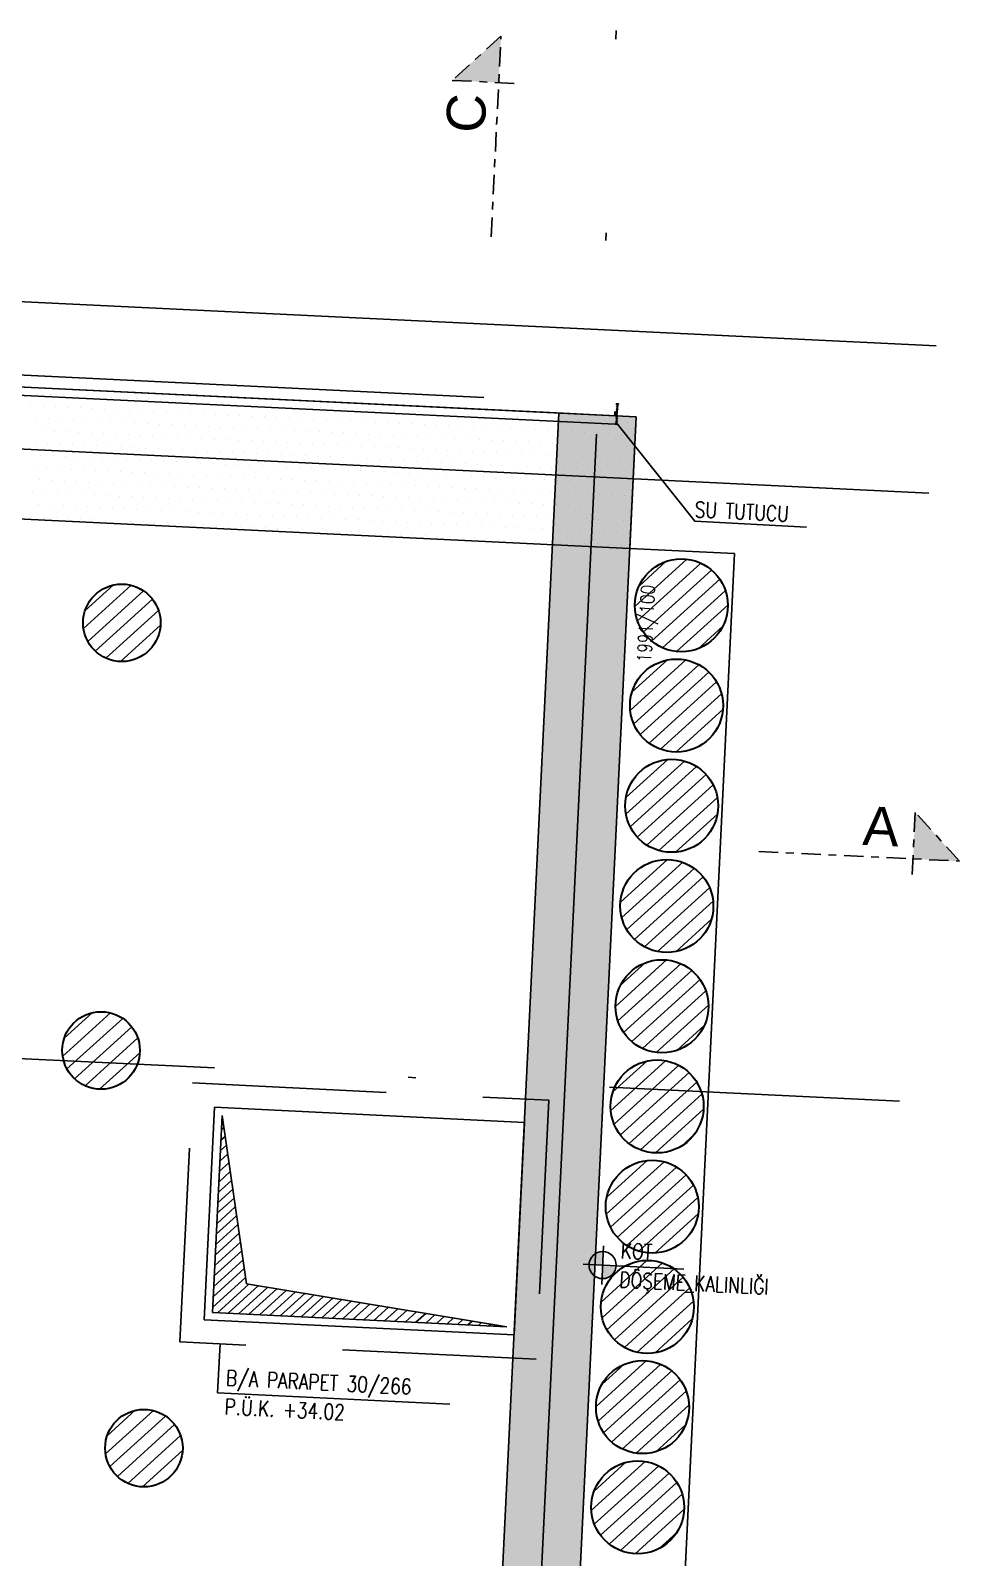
# Model space of a CAD drawing. Header units: millimetres. Extents: x 400392 to 401186, y 4543812 to 4544115.
# Drawn here: x 400760.11 to 400772.09, y 4543850.76 to 4543870.45 of the extents above; entities that cross this region are included whole.
import ezdxf
from ezdxf.enums import TextEntityAlignment as Align

# ---------------------------------------------------------------- set-up
doc = ezdxf.new("R2010")
doc.units = ezdxf.units.MM
for name, pattern in [('AKS', [3, 2.5, -0.25, 0, -0.25]), ('CENTER', [2, 1.25, -0.25, 0.25, -0.25]), ('HIDDEN', [0.375, 0.25, -0.125]), ('UUC-ST-KAL-I05-101-U-000$0$ACAD_ISO05W100', [33, 24, -3, 0, -3, 0, -3])]:
    doc.linetypes.add(name, pattern=pattern)
for name, color, linetype in [('aks prota', 2, 'AKS'), ('boşluk prota', 2, 'Continuous'), ('boşluk taraması prota', 252, 'Continuous'), ('kesit tarama prota', 252, 'Continuous'), ('kiriş prota', 6, 'Continuous'), ('kolon tarama prota', 252, 'Continuous'), ('lperde prota', 4, 'Continuous'), ('not prota', 2, 'Continuous'), ('not yazısı prota', 6, 'Continuous'), ('not çizgisi prota', 4, 'Continuous'), ('perde prota', 1, 'Continuous'), ('skesit prota', 7, 'Continuous'), ('st-s_level (kot)', 6, 'Continuous'), ('st-s_levelmark (kot işareti)', 4, 'Continuous'), ('tkesit prota', 7, 'Continuous'), ('tnot prota', 4, 'Continuous'), ('UUC-ST-KAL-I05-101-U-000$0$st_s_su tutucu', 2, 'Continuous')]:
    doc.layers.add(name, color=color, linetype=linetype)
for name, color, linetype, lineweight in [('PRT-Geo-Pile_100', 101, 'Continuous', 30), ('PRT-Geo-Pile_120', 101, 'Continuous', 30), ('PRT-Geo-Pile_No.', 151, 'Continuous', 25)]:
    doc.layers.add(name, color=color, linetype=linetype, lineweight=lineweight)
doc.styles.add('Arial', font='Arial.ttf')
doc.styles.add('OLCU', font='romanstw.shx')
doc.styles.add('prt-kd-kot', font='Arial.ttf')
doc.styles.add('tkolon', font='romanstw.shx')
doc.styles.add('TNOT', font='romanstw.shx', dxfattribs={"width": 0.8, "height": 250})
doc.styles.add('TSIMPLEX', font='romanstw.shx')
pattern_1 = [(42.2243, (399160.65001, 4543778.3486), (-0.106685511, 0.117557493), [])]

# ---------------------------------------------------------------- blocks, each defined once
blk = doc.blocks.new('*U93')
at = {"layer": 'PRT-Geo-Pile_120'}
blk.add_circle((0, 0), 0.6, dxfattribs=at)
at = {"layer": 'PRT-Geo-Pile_No.', "style": 'prt-kd-kot'}
blk.add_attdef('Kazık_No:', text='', height=0.25, rotation=90, dxfattribs=at).set_placement((0, 0.652), align=Align.MIDDLE_LEFT)
blk = doc.blocks.new('*U96')
at = {"layer": 'PRT-Geo-Pile_100'}
blk.add_circle((0, 0), 0.5, dxfattribs=at)
at = {"layer": 'PRT-Geo-Pile_No.', "style": 'prt-kd-kot'}
blk.add_attdef('Kazık_No:', text='', height=0.25, rotation=90, dxfattribs=at).set_placement((-0.219, -0.769), align=Align.MIDDLE_LEFT)

msp = doc.modelspace()

# ---------------------------------------------------------------- hatches: boundary and pattern name
at = {"layer": 'kesit tarama prota'}
h = msp.add_hatch(color=256, dxfattribs=at)
h.dxf.hatch_style = 1
h.paths.add_polyline_path([(400765.54678, 4543869.80478), (400766.17513, 4543870.37502), (400766.14607, 4543869.77573)])
h = msp.add_hatch(color=256, dxfattribs=at)
h.dxf.hatch_style = 1
h.paths.add_polyline_path([(400771.51923, 4543860.36359), (400772.08947, 4543859.73524), (400771.49018, 4543859.7643)])
at = {"layer": 'kolon tarama prota'}
h = msp.add_hatch(color=256, dxfattribs=at)
h.dxf.hatch_style = 1
h.paths.add_polyline_path([(400742.07042, 4543853.48505), (400741.06905, 4543853.48509), (400740.68586, 4543845.58352), (400766.95565, 4543845.58252), (400767.91964, 4543865.46517), (400766.92082, 4543865.5136), (400766.00298, 4543846.58255), (400741.73582, 4543846.58348)])
at = {"layer": 'kolon tarama prota', "transparency": 33554687}
h = msp.add_hatch(dxfattribs=at)
h.set_pattern_fill('ANSI31', color=256, scale=0.05, angle=-2.7757)
h.set_pattern_definition(pattern_1)
edge = h.paths.add_edge_path()
edge.add_arc((400768.5026, 4543863.03421), 0.6, -2.7757, 357.2243)
h = msp.add_hatch(dxfattribs=at)
h.set_pattern_fill('ANSI31', color=256, scale=0.05, angle=-2.7757)
h.set_pattern_definition([(42.2243, (399181.47753, 4543785.83996), (-0.106685511, 0.117557493), [])])
edge = h.paths.add_edge_path()
edge.add_arc((400761.28459, 4543862.80854), 0.5, -2.7757, 357.2243)
h = msp.add_hatch(dxfattribs=at)
h.set_pattern_fill('ANSI31', color=256, scale=0.05, angle=-2.7757)
h.set_pattern_definition(pattern_1)
edge = h.paths.add_edge_path()
edge.add_arc((400768.43994, 4543861.74171), 0.6, -2.7757, 357.2243)
h = msp.add_hatch(dxfattribs=at)
h.set_pattern_fill('ANSI31', color=256, scale=0.05, angle=-2.7757)
h.set_pattern_definition(pattern_1)
edge = h.paths.add_edge_path()
edge.add_arc((400768.37727, 4543860.44922), 0.6, -2.7757, 357.2243)
h = msp.add_hatch(dxfattribs=at)
h.set_pattern_fill('ANSI31', color=256, scale=0.05, angle=-2.7757)
h.set_pattern_definition(pattern_1)
edge = h.paths.add_edge_path()
edge.add_arc((400768.31461, 4543859.15672), 0.6, -2.7757, 357.2243)
h = msp.add_hatch(dxfattribs=at)
h.set_pattern_fill('ANSI31', color=256, scale=0.05, angle=-2.7757)
h.set_pattern_definition(pattern_1)
edge = h.paths.add_edge_path()
edge.add_arc((400768.25194, 4543857.86423), 0.6, -2.7757, 357.2243)
h = msp.add_hatch(dxfattribs=at)
h.set_pattern_fill('ANSI31', color=256, scale=0.05, angle=-2.7757)
h.set_pattern_definition([(42.2243, (399181.20984, 4543780.3253), (-0.106685511, 0.117557493), [])])
edge = h.paths.add_edge_path()
edge.add_arc((400761.01689, 4543857.29388), 0.5, -2.7757, 357.2243)
h = msp.add_hatch(dxfattribs=at)
h.set_pattern_fill('ANSI31', color=256, scale=0.05, angle=-2.7757)
h.set_pattern_definition(pattern_1)
edge = h.paths.add_edge_path()
edge.add_arc((400768.18928, 4543856.57174), 0.6, -2.7757, 357.2243)
h = msp.add_hatch(dxfattribs=at)
h.set_pattern_fill('ANSI31', color=256, scale=0.05, angle=-2.7757)
h.set_pattern_definition(pattern_1)
edge = h.paths.add_edge_path()
edge.add_arc((400768.12661, 4543855.27924), 0.6, -2.7757, 357.2243)
h = msp.add_hatch(dxfattribs=at)
h.set_pattern_fill('ANSI31', color=256, scale=0.05, angle=-2.7757)
h.set_pattern_definition(pattern_1)
edge = h.paths.add_edge_path()
edge.add_arc((400768.06395, 4543853.98675), 0.6, -2.7757, 357.2243)
h = msp.add_hatch(dxfattribs=at)
h.set_pattern_fill('ANSI31', color=256, scale=0.05, angle=-2.7757)
h.set_pattern_definition(pattern_1)
edge = h.paths.add_edge_path()
edge.add_arc((400768.00128, 4543852.69425), 0.6, -2.7757, 357.2243)
h = msp.add_hatch(dxfattribs=at)
h.set_pattern_fill('ANSI31', color=256, scale=0.05, angle=-2.7757)
h.set_pattern_definition([(42.2243, (399181.76277, 4543775.19689), (-0.106685511, 0.117557493), [])])
edge = h.paths.add_edge_path()
edge.add_arc((400761.56982, 4543852.16546), 0.5, -2.7757, 357.2243)
h = msp.add_hatch(dxfattribs=at)
h.set_pattern_fill('ANSI31', color=256, scale=0.05, angle=-2.7757)
h.set_pattern_definition(pattern_1)
edge = h.paths.add_edge_path()
edge.add_arc((400767.93862, 4543851.40176), 0.6, -2.7757, 357.2243)
at = {"layer": 'st-s_levelmark (kot işareti)'}
h = msp.add_hatch(color=256, dxfattribs=at)
h.paths.add_polyline_path([(400767.49506, 4543854.70078, 0.41421356), (400767.31179, 4543854.53446), (400767.48659, 4543854.52598)])
h.paths.add_polyline_path([(400767.66138, 4543854.51751), (400767.48659, 4543854.52598), (400767.47811, 4543854.35119, 0.41421356)])

# ---------------------------------------------------------------- linework, layer by layer
at = {"layer": 'aks prota', "ltscale": 10}
for p, q in [((400766.19754, 4543840.27101), (400767.66056, 4543870.44697)), ((400771.78715, 4543866.37895), (400737.36069, 4543868.04805)), ((400771.69514, 4543864.48118), (400737.26668, 4543866.15038)), ((400737.51016, 4543858.27935), (400771.315, 4543856.64039))]:
    msp.add_line(p, q, dxfattribs=at)
at = {"layer": 'boşluk prota', "ltscale": 0.05}
for p, q in [((400762.45391, 4543853.91525), (400762.57709, 4543856.45582)), ((400762.57709, 4543856.45582), (400762.89329, 4543854.28384)), ((400762.89329, 4543854.28384), (400766.24946, 4543853.73123)), ((400766.24946, 4543853.73123), (400762.45391, 4543853.91525))]:
    msp.add_line(p, q, dxfattribs=at)
at = {"layer": 'boşluk taraması prota', "linetype": 'Continuous', "ltscale": 2}
for p, q in [((400762.57461, 4543856.40466), (400762.58338, 4543856.41262)), ((400762.56156, 4543856.13557), (400762.61646, 4543856.18539)), ((400762.56809, 4543856.27012), (400762.59992, 4543856.29901)), ((400762.54852, 4543855.86648), (400762.64954, 4543855.95816)), ((400762.55504, 4543856.00103), (400762.633, 4543856.07178)), ((400762.53547, 4543855.59739), (400762.68262, 4543855.73093)), ((400762.54199, 4543855.73193), (400762.66608, 4543855.84455)), ((400762.52895, 4543855.46284), (400762.69916, 4543855.61731)), ((400762.5159, 4543855.19375), (400762.73224, 4543855.39008)), ((400762.52242, 4543855.3283), (400762.7157, 4543855.5037)), ((400762.50285, 4543854.92466), (400762.76532, 4543855.16285)), ((400762.50938, 4543855.0592), (400762.74878, 4543855.27647)), ((400762.48981, 4543854.65557), (400762.7984, 4543854.93562)), ((400762.49633, 4543854.79011), (400762.78186, 4543855.04924)), ((400762.48328, 4543854.52102), (400762.81494, 4543854.82201)), ((400762.47024, 4543854.25193), (400762.84802, 4543854.59478)), ((400762.47676, 4543854.38648), (400762.83148, 4543854.70839)), ((400762.45719, 4543853.98284), (400762.88111, 4543854.36755)), ((400762.46371, 4543854.11738), (400762.86456, 4543854.48116)), ((400762.52087, 4543853.912), (400762.92487, 4543854.27864)), ((400762.65541, 4543853.90548), (400763.04484, 4543854.25889)), ((400762.78996, 4543853.89895), (400763.16481, 4543854.23913)), ((400762.9245, 4543853.89243), (400763.28477, 4543854.21938)), ((400763.05905, 4543853.88591), (400763.40474, 4543854.19963)), ((400763.1936, 4543853.87938), (400763.52471, 4543854.17987)), ((400763.32814, 4543853.87286), (400763.64468, 4543854.16012)), ((400763.46269, 4543853.86634), (400763.76464, 4543854.14037)), ((400763.59723, 4543853.85981), (400763.88461, 4543854.12061)), ((400763.73178, 4543853.85329), (400764.00458, 4543854.10086)), ((400763.86632, 4543853.84677), (400764.12454, 4543854.08111)), ((400764.00087, 4543853.84024), (400764.24451, 4543854.06135)), ((400764.13542, 4543853.83372), (400764.36448, 4543854.0416)), ((400764.26996, 4543853.8272), (400764.48445, 4543854.02185)), ((400764.40451, 4543853.82067), (400764.60441, 4543854.00209)), ((400764.53905, 4543853.81415), (400764.72438, 4543853.98234)), ((400764.6736, 4543853.80763), (400764.84435, 4543853.96259)), ((400764.80814, 4543853.8011), (400764.96432, 4543853.94283)), ((400764.94269, 4543853.79458), (400765.08428, 4543853.92308)), ((400765.07724, 4543853.78806), (400765.20425, 4543853.90333)), ((400765.21178, 4543853.78154), (400765.32422, 4543853.88357)), ((400765.34633, 4543853.77501), (400765.44418, 4543853.86382)), ((400765.48087, 4543853.76849), (400765.56415, 4543853.84407)), ((400765.61542, 4543853.76197), (400765.68412, 4543853.82431)), ((400765.74997, 4543853.75544), (400765.80409, 4543853.80456)), ((400765.88451, 4543853.74892), (400765.92405, 4543853.78481)), ((400766.01906, 4543853.7424), (400766.04402, 4543853.76505)), ((400766.1536, 4543853.73587), (400766.16399, 4543853.7453))]:
    msp.add_line(p, q, dxfattribs=at)
at = {"layer": 'kiriş prota'}
for p, q in [((400741.71147, 4543866.73584), (400767.91966, 4543865.46516)), ((400767.91966, 4543865.46516), (400767.83732, 4543863.76717)), ((400767.83732, 4543863.76717), (400741.62912, 4543865.03785)), ((400767.83732, 4543863.76719), (400769.18574, 4543863.70182)), ((400769.18574, 4543863.70182), (400768.30726, 4543845.58246)), ((400762.34919, 4543853.82021), (400762.48205, 4543856.56054)), ((400762.48205, 4543856.56054), (400766.47736, 4543856.36684)), ((400766.47736, 4543856.36684), (400766.3445, 4543853.6265)), ((400766.3445, 4543853.6265), (400762.34919, 4543853.82021))]:
    msp.add_line(p, q, dxfattribs=at)
at = {"layer": 'kiriş prota', "linetype": 'HIDDEN', "ltscale": 10}
for p, q in [((400762.03501, 4543853.53508), (400762.19693, 4543856.87472)), ((400762.19693, 4543856.87472), (400766.79153, 4543856.65196)), ((400766.79153, 4543856.65196), (400766.62962, 4543853.31232)), ((400766.62962, 4543853.31232), (400762.03501, 4543853.53508))]:
    msp.add_line(p, q, dxfattribs=at)
at = {"layer": 'kolon tarama prota', "color": 2, "linetype": 'Continuous', "transparency": 33554687}
for p, q in [((400760.20035, 4543865.76639), (400760.20035, 4543865.76639)), ((400760.11338, 4543865.61167), (400760.11338, 4543865.61167)), ((400760.27194, 4543865.60398), (400760.27194, 4543865.60398)), ((400760.35891, 4543865.7587), (400760.35891, 4543865.7587)), ((400760.4305, 4543865.5963), (400760.4305, 4543865.5963)), ((400760.51747, 4543865.75102), (400760.51747, 4543865.75102)), ((400760.58907, 4543865.58861), (400760.58907, 4543865.58861)), ((400760.67604, 4543865.74333), (400760.67604, 4543865.74333)), ((400760.74763, 4543865.58092), (400760.74763, 4543865.58092)), ((400760.8346, 4543865.73564), (400760.8346, 4543865.73564)), ((400760.90619, 4543865.57323), (400760.90619, 4543865.57323)), ((400760.99316, 4543865.72795), (400760.99316, 4543865.72795)), ((400761.06476, 4543865.56555), (400761.06476, 4543865.56555)), ((400761.15173, 4543865.72027), (400761.15173, 4543865.72027)), ((400761.31029, 4543865.71258), (400761.31029, 4543865.71258)), ((400761.46886, 4543865.70489), (400761.46886, 4543865.70489)), ((400761.62742, 4543865.6972), (400761.62742, 4543865.6972)), ((400761.78598, 4543865.68952), (400761.78598, 4543865.68952)), ((400761.94455, 4543865.68183), (400761.94455, 4543865.68183)), ((400762.10311, 4543865.67414), (400762.10311, 4543865.67414)), ((400762.26167, 4543865.66645), (400762.26167, 4543865.66645)), ((400762.42024, 4543865.65876), (400762.42024, 4543865.65876)), ((400762.5788, 4543865.65108), (400762.5788, 4543865.65108)), ((400762.73737, 4543865.64339), (400762.73737, 4543865.64339)), ((400762.89593, 4543865.6357), (400762.89593, 4543865.6357)), ((400763.05449, 4543865.62801), (400763.05449, 4543865.62801)), ((400763.21306, 4543865.62033), (400763.21306, 4543865.62033)), ((400763.37162, 4543865.61264), (400763.37162, 4543865.61264)), ((400763.53018, 4543865.60495), (400763.53018, 4543865.60495)), ((400763.68875, 4543865.59726), (400763.68875, 4543865.59726)), ((400763.84731, 4543865.58958), (400763.84731, 4543865.58958)), ((400764.00588, 4543865.58189), (400764.00588, 4543865.58189)), ((400764.16444, 4543865.5742), (400764.16444, 4543865.5742)), ((400764.323, 4543865.56651), (400764.323, 4543865.56651)), ((400760.18497, 4543865.44926), (400760.18497, 4543865.44926)), ((400760.34353, 4543865.44158), (400760.34353, 4543865.44158)), ((400760.5021, 4543865.43389), (400760.5021, 4543865.43389)), ((400760.66066, 4543865.4262), (400760.66066, 4543865.4262)), ((400760.81923, 4543865.41851), (400760.81923, 4543865.41851)), ((400760.97779, 4543865.41083), (400760.97779, 4543865.41083)), ((400761.13635, 4543865.40314), (400761.13635, 4543865.40314)), ((400761.22332, 4543865.55786), (400761.22332, 4543865.55786)), ((400761.29492, 4543865.39545), (400761.29492, 4543865.39545)), ((400761.38189, 4543865.55017), (400761.38189, 4543865.55017)), ((400761.45348, 4543865.38776), (400761.45348, 4543865.38776)), ((400761.54045, 4543865.54248), (400761.54045, 4543865.54248)), ((400761.61204, 4543865.38008), (400761.61204, 4543865.38008)), ((400761.69901, 4543865.5348), (400761.69901, 4543865.5348)), ((400761.77061, 4543865.37239), (400761.77061, 4543865.37239)), ((400761.85758, 4543865.52711), (400761.85758, 4543865.52711)), ((400762.01614, 4543865.51942), (400762.01614, 4543865.51942)), ((400762.1747, 4543865.51173), (400762.1747, 4543865.51173)), ((400762.33327, 4543865.50404), (400762.33327, 4543865.50404)), ((400762.49183, 4543865.49636), (400762.49183, 4543865.49636)), ((400762.6504, 4543865.48867), (400762.6504, 4543865.48867)), ((400762.80896, 4543865.48098), (400762.80896, 4543865.48098)), ((400762.96752, 4543865.47329), (400762.96752, 4543865.47329)), ((400763.12609, 4543865.46561), (400763.12609, 4543865.46561)), ((400763.28465, 4543865.45792), (400763.28465, 4543865.45792)), ((400763.44321, 4543865.45023), (400763.44321, 4543865.45023)), ((400763.60178, 4543865.44254), (400763.60178, 4543865.44254)), ((400763.76034, 4543865.43486), (400763.76034, 4543865.43486)), ((400763.91891, 4543865.42717), (400763.91891, 4543865.42717)), ((400764.07747, 4543865.41948), (400764.07747, 4543865.41948)), ((400764.23603, 4543865.41179), (400764.23603, 4543865.41179)), ((400764.3946, 4543865.40411), (400764.3946, 4543865.40411)), ((400764.48157, 4543865.55883), (400764.48157, 4543865.55883)), ((400764.55316, 4543865.39642), (400764.55316, 4543865.39642)), ((400764.64013, 4543865.55114), (400764.64013, 4543865.55114)), ((400764.71172, 4543865.38873), (400764.71172, 4543865.38873)), ((400764.79869, 4543865.54345), (400764.79869, 4543865.54345)), ((400764.87029, 4543865.38104), (400764.87029, 4543865.38104)), ((400764.95726, 4543865.53576), (400764.95726, 4543865.53576)), ((400765.02885, 4543865.37335), (400765.02885, 4543865.37335)), ((400765.11582, 4543865.52807), (400765.11582, 4543865.52807)), ((400765.27439, 4543865.52039), (400765.27439, 4543865.52039)), ((400765.43295, 4543865.5127), (400765.43295, 4543865.5127)), ((400765.59151, 4543865.50501), (400765.59151, 4543865.50501)), ((400765.75008, 4543865.49732), (400765.75008, 4543865.49732)), ((400765.90864, 4543865.48964), (400765.90864, 4543865.48964)), ((400766.0672, 4543865.48195), (400766.0672, 4543865.48195)), ((400766.22577, 4543865.47426), (400766.22577, 4543865.47426)), ((400766.38433, 4543865.46657), (400766.38433, 4543865.46657)), ((400766.5429, 4543865.45889), (400766.5429, 4543865.45889)), ((400766.70146, 4543865.4512), (400766.70146, 4543865.4512)), ((400766.86002, 4543865.44351), (400766.86002, 4543865.44351)), ((400767.01859, 4543865.43582), (400767.01859, 4543865.43582)), ((400767.17715, 4543865.42814), (400767.17715, 4543865.42814)), ((400767.33571, 4543865.42045), (400767.33571, 4543865.42045)), ((400767.49428, 4543865.41276), (400767.49428, 4543865.41276)), ((400767.65284, 4543865.40507), (400767.65284, 4543865.40507)), ((400767.81141, 4543865.39738), (400767.81141, 4543865.39738)), ((400760.25656, 4543865.28686), (400760.25656, 4543865.28686)), ((400760.41513, 4543865.27917), (400760.41513, 4543865.27917)), ((400760.57369, 4543865.27148), (400760.57369, 4543865.27148)), ((400760.73226, 4543865.26379), (400760.73226, 4543865.26379)), ((400760.89082, 4543865.25611), (400760.89082, 4543865.25611)), ((400761.04938, 4543865.24842), (400761.04938, 4543865.24842)), ((400761.20795, 4543865.24073), (400761.20795, 4543865.24073)), ((400761.36651, 4543865.23304), (400761.36651, 4543865.23304)), ((400761.52507, 4543865.22536), (400761.52507, 4543865.22536)), ((400761.68364, 4543865.21767), (400761.68364, 4543865.21767)), ((400761.8422, 4543865.20998), (400761.8422, 4543865.20998)), ((400761.92917, 4543865.3647), (400761.92917, 4543865.3647)), ((400762.00077, 4543865.20229), (400762.00077, 4543865.20229)), ((400762.08774, 4543865.35701), (400762.08774, 4543865.35701)), ((400762.15933, 4543865.19461), (400762.15933, 4543865.19461)), ((400762.2463, 4543865.34933), (400762.2463, 4543865.34933)), ((400762.31789, 4543865.18692), (400762.31789, 4543865.18692)), ((400762.40486, 4543865.34164), (400762.40486, 4543865.34164)), ((400762.47646, 4543865.17923), (400762.47646, 4543865.17923)), ((400762.56343, 4543865.33395), (400762.56343, 4543865.33395)), ((400762.63502, 4543865.17154), (400762.63502, 4543865.17154)), ((400762.72199, 4543865.32626), (400762.72199, 4543865.32626)), ((400762.88055, 4543865.31857), (400762.88055, 4543865.31857)), ((400763.03912, 4543865.31089), (400763.03912, 4543865.31089)), ((400763.19768, 4543865.3032), (400763.19768, 4543865.3032)), ((400763.35625, 4543865.29551), (400763.35625, 4543865.29551)), ((400763.51481, 4543865.28782), (400763.51481, 4543865.28782)), ((400763.67337, 4543865.28014), (400763.67337, 4543865.28014)), ((400763.83194, 4543865.27245), (400763.83194, 4543865.27245)), ((400763.9905, 4543865.26476), (400763.9905, 4543865.26476)), ((400764.14906, 4543865.25707), (400764.14906, 4543865.25707)), ((400764.30763, 4543865.24939), (400764.30763, 4543865.24939)), ((400764.46619, 4543865.2417), (400764.46619, 4543865.2417)), ((400764.62476, 4543865.23401), (400764.62476, 4543865.23401)), ((400764.78332, 4543865.22632), (400764.78332, 4543865.22632)), ((400764.94188, 4543865.21863), (400764.94188, 4543865.21863)), ((400765.10045, 4543865.21095), (400765.10045, 4543865.21095)), ((400765.18742, 4543865.36567), (400765.18742, 4543865.36567)), ((400765.25901, 4543865.20326), (400765.25901, 4543865.20326)), ((400765.34598, 4543865.35798), (400765.34598, 4543865.35798)), ((400765.41757, 4543865.19557), (400765.41757, 4543865.19557)), ((400765.50454, 4543865.35029), (400765.50454, 4543865.35029)), ((400765.57614, 4543865.18788), (400765.57614, 4543865.18788)), ((400765.66311, 4543865.3426), (400765.66311, 4543865.3426)), ((400765.7347, 4543865.1802), (400765.7347, 4543865.1802)), ((400765.82167, 4543865.33492), (400765.82167, 4543865.33492)), ((400765.89327, 4543865.17251), (400765.89327, 4543865.17251)), ((400765.98023, 4543865.32723), (400765.98023, 4543865.32723)), ((400766.1388, 4543865.31954), (400766.1388, 4543865.31954)), ((400766.29736, 4543865.31185), (400766.29736, 4543865.31185)), ((400766.45593, 4543865.30417), (400766.45593, 4543865.30417)), ((400766.61449, 4543865.29648), (400766.61449, 4543865.29648)), ((400766.77305, 4543865.28879), (400766.77305, 4543865.28879)), ((400766.93162, 4543865.2811), (400766.93162, 4543865.2811)), ((400767.09018, 4543865.27342), (400767.09018, 4543865.27342)), ((400767.24874, 4543865.26573), (400767.24874, 4543865.26573)), ((400767.40731, 4543865.25804), (400767.40731, 4543865.25804)), ((400767.56587, 4543865.25035), (400767.56587, 4543865.25035)), ((400767.72444, 4543865.24266), (400767.72444, 4543865.24266)), ((400767.883, 4543865.23498), (400767.883, 4543865.23498)), ((400760.1696, 4543865.13214), (400760.1696, 4543865.13214)), ((400760.32816, 4543865.12445), (400760.32816, 4543865.12445)), ((400760.48672, 4543865.11676), (400760.48672, 4543865.11676)), ((400760.64529, 4543865.10907), (400760.64529, 4543865.10907)), ((400760.80385, 4543865.10139), (400760.80385, 4543865.10139)), ((400760.96241, 4543865.0937), (400760.96241, 4543865.0937)), ((400761.12098, 4543865.08601), (400761.12098, 4543865.08601)), ((400761.27954, 4543865.07832), (400761.27954, 4543865.07832)), ((400761.43811, 4543865.07064), (400761.43811, 4543865.07064)), ((400761.59667, 4543865.06295), (400761.59667, 4543865.06295)), ((400761.75523, 4543865.05526), (400761.75523, 4543865.05526)), ((400761.9138, 4543865.04757), (400761.9138, 4543865.04757)), ((400762.07236, 4543865.03989), (400762.07236, 4543865.03989)), ((400762.23092, 4543865.0322), (400762.23092, 4543865.0322)), ((400762.38949, 4543865.02451), (400762.38949, 4543865.02451)), ((400762.54805, 4543865.01682), (400762.54805, 4543865.01682)), ((400762.70662, 4543865.00913), (400762.70662, 4543865.00913)), ((400762.79358, 4543865.16385), (400762.79358, 4543865.16385)), ((400762.86518, 4543865.00145), (400762.86518, 4543865.00145)), ((400762.95215, 4543865.15617), (400762.95215, 4543865.15617)), ((400763.02374, 4543864.99376), (400763.02374, 4543864.99376)), ((400763.11071, 4543865.14848), (400763.11071, 4543865.14848)), ((400763.18231, 4543864.98607), (400763.18231, 4543864.98607)), ((400763.26928, 4543865.14079), (400763.26928, 4543865.14079)), ((400763.34087, 4543864.97838), (400763.34087, 4543864.97838)), ((400763.42784, 4543865.1331), (400763.42784, 4543865.1331)), ((400763.5864, 4543865.12542), (400763.5864, 4543865.12542)), ((400763.74497, 4543865.11773), (400763.74497, 4543865.11773)), ((400763.90353, 4543865.11004), (400763.90353, 4543865.11004)), ((400764.06209, 4543865.10235), (400764.06209, 4543865.10235)), ((400764.22066, 4543865.09467), (400764.22066, 4543865.09467)), ((400764.37922, 4543865.08698), (400764.37922, 4543865.08698)), ((400764.53779, 4543865.07929), (400764.53779, 4543865.07929)), ((400764.69635, 4543865.0716), (400764.69635, 4543865.0716)), ((400764.85491, 4543865.06392), (400764.85491, 4543865.06392)), ((400765.01348, 4543865.05623), (400765.01348, 4543865.05623)), ((400765.17204, 4543865.04854), (400765.17204, 4543865.04854)), ((400765.3306, 4543865.04085), (400765.3306, 4543865.04085)), ((400765.48917, 4543865.03316), (400765.48917, 4543865.03316)), ((400765.64773, 4543865.02548), (400765.64773, 4543865.02548)), ((400765.8063, 4543865.01779), (400765.8063, 4543865.01779)), ((400765.96486, 4543865.0101), (400765.96486, 4543865.0101)), ((400766.05183, 4543865.16482), (400766.05183, 4543865.16482)), ((400766.12342, 4543865.00241), (400766.12342, 4543865.00241)), ((400766.21039, 4543865.15713), (400766.21039, 4543865.15713)), ((400766.28199, 4543864.99473), (400766.28199, 4543864.99473)), ((400766.36896, 4543865.14945), (400766.36896, 4543865.14945)), ((400766.44055, 4543864.98704), (400766.44055, 4543864.98704)), ((400766.52752, 4543865.14176), (400766.52752, 4543865.14176)), ((400766.59911, 4543864.97935), (400766.59911, 4543864.97935)), ((400766.68608, 4543865.13407), (400766.68608, 4543865.13407)), ((400766.84465, 4543865.12638), (400766.84465, 4543865.12638)), ((400767.00321, 4543865.1187), (400767.00321, 4543865.1187)), ((400767.16178, 4543865.11101), (400767.16178, 4543865.11101)), ((400767.32034, 4543865.10332), (400767.32034, 4543865.10332)), ((400767.4789, 4543865.09563), (400767.4789, 4543865.09563)), ((400767.63747, 4543865.08794), (400767.63747, 4543865.08794)), ((400767.79603, 4543865.08026), (400767.79603, 4543865.08026)), ((400760.15422, 4543864.81501), (400760.15422, 4543864.81501)), ((400760.24119, 4543864.96973), (400760.24119, 4543864.96973)), ((400760.31278, 4543864.80732), (400760.31278, 4543864.80732)), ((400760.39975, 4543864.96204), (400760.39975, 4543864.96204)), ((400760.47135, 4543864.79963), (400760.47135, 4543864.79963)), ((400760.55832, 4543864.95435), (400760.55832, 4543864.95435)), ((400760.62991, 4543864.79195), (400760.62991, 4543864.79195)), ((400760.71688, 4543864.94667), (400760.71688, 4543864.94667)), ((400760.78847, 4543864.78426), (400760.78847, 4543864.78426)), ((400760.87544, 4543864.93898), (400760.87544, 4543864.93898)), ((400760.94704, 4543864.77657), (400760.94704, 4543864.77657)), ((400761.03401, 4543864.93129), (400761.03401, 4543864.93129)), ((400761.19257, 4543864.9236), (400761.19257, 4543864.9236)), ((400761.35114, 4543864.91592), (400761.35114, 4543864.91592)), ((400761.5097, 4543864.90823), (400761.5097, 4543864.90823)), ((400761.66826, 4543864.90054), (400761.66826, 4543864.90054)), ((400761.82683, 4543864.89285), (400761.82683, 4543864.89285)), ((400761.98539, 4543864.88517), (400761.98539, 4543864.88517)), ((400762.14395, 4543864.87748), (400762.14395, 4543864.87748)), ((400762.30252, 4543864.86979), (400762.30252, 4543864.86979)), ((400762.46108, 4543864.8621), (400762.46108, 4543864.8621)), ((400762.61965, 4543864.85441), (400762.61965, 4543864.85441)), ((400762.77821, 4543864.84673), (400762.77821, 4543864.84673)), ((400762.93677, 4543864.83904), (400762.93677, 4543864.83904)), ((400763.09534, 4543864.83135), (400763.09534, 4543864.83135)), ((400763.2539, 4543864.82366), (400763.2539, 4543864.82366)), ((400763.41246, 4543864.81598), (400763.41246, 4543864.81598)), ((400763.49943, 4543864.9707), (400763.49943, 4543864.9707)), ((400763.57103, 4543864.80829), (400763.57103, 4543864.80829)), ((400763.658, 4543864.96301), (400763.658, 4543864.96301)), ((400763.72959, 4543864.8006), (400763.72959, 4543864.8006)), ((400763.81656, 4543864.95532), (400763.81656, 4543864.95532)), ((400763.88816, 4543864.79291), (400763.88816, 4543864.79291)), ((400763.97513, 4543864.94763), (400763.97513, 4543864.94763)), ((400764.04672, 4543864.78523), (400764.04672, 4543864.78523)), ((400764.13369, 4543864.93995), (400764.13369, 4543864.93995)), ((400764.20528, 4543864.77754), (400764.20528, 4543864.77754)), ((400764.29225, 4543864.93226), (400764.29225, 4543864.93226)), ((400764.45082, 4543864.92457), (400764.45082, 4543864.92457)), ((400764.60938, 4543864.91688), (400764.60938, 4543864.91688)), ((400764.76794, 4543864.9092), (400764.76794, 4543864.9092)), ((400764.92651, 4543864.90151), (400764.92651, 4543864.90151)), ((400765.08507, 4543864.89382), (400765.08507, 4543864.89382)), ((400765.24364, 4543864.88613), (400765.24364, 4543864.88613)), ((400765.4022, 4543864.87844), (400765.4022, 4543864.87844)), ((400765.56076, 4543864.87076), (400765.56076, 4543864.87076)), ((400765.71933, 4543864.86307), (400765.71933, 4543864.86307)), ((400765.87789, 4543864.85538), (400765.87789, 4543864.85538)), ((400766.03645, 4543864.84769), (400766.03645, 4543864.84769)), ((400766.19502, 4543864.84001), (400766.19502, 4543864.84001)), ((400766.35358, 4543864.83232), (400766.35358, 4543864.83232)), ((400766.51215, 4543864.82463), (400766.51215, 4543864.82463)), ((400766.67071, 4543864.81694), (400766.67071, 4543864.81694)), ((400766.75768, 4543864.97166), (400766.75768, 4543864.97166)), ((400766.82927, 4543864.80926), (400766.82927, 4543864.80926)), ((400766.91624, 4543864.96398), (400766.91624, 4543864.96398)), ((400766.98784, 4543864.80157), (400766.98784, 4543864.80157)), ((400767.07481, 4543864.95629), (400767.07481, 4543864.95629)), ((400767.1464, 4543864.79388), (400767.1464, 4543864.79388)), ((400767.23337, 4543864.9486), (400767.23337, 4543864.9486)), ((400767.30496, 4543864.78619), (400767.30496, 4543864.78619)), ((400767.39193, 4543864.94091), (400767.39193, 4543864.94091)), ((400767.46353, 4543864.77851), (400767.46353, 4543864.77851)), ((400767.5505, 4543864.93322), (400767.5505, 4543864.93322)), ((400767.70906, 4543864.92554), (400767.70906, 4543864.92554)), ((400767.86762, 4543864.91785), (400767.86762, 4543864.91785)), ((400760.22581, 4543864.6526), (400760.22581, 4543864.6526)), ((400760.38438, 4543864.64491), (400760.38438, 4543864.64491)), ((400760.54294, 4543864.63723), (400760.54294, 4543864.63723)), ((400760.70151, 4543864.62954), (400760.70151, 4543864.62954)), ((400760.86007, 4543864.62185), (400760.86007, 4543864.62185)), ((400761.01863, 4543864.61416), (400761.01863, 4543864.61416)), ((400761.1056, 4543864.76888), (400761.1056, 4543864.76888)), ((400761.1772, 4543864.60648), (400761.1772, 4543864.60648)), ((400761.26417, 4543864.7612), (400761.26417, 4543864.7612)), ((400761.33576, 4543864.59879), (400761.33576, 4543864.59879)), ((400761.42273, 4543864.75351), (400761.42273, 4543864.75351)), ((400761.49432, 4543864.5911), (400761.49432, 4543864.5911)), ((400761.58129, 4543864.74582), (400761.58129, 4543864.74582)), ((400761.65289, 4543864.58341), (400761.65289, 4543864.58341)), ((400761.73986, 4543864.73813), (400761.73986, 4543864.73813)), ((400761.89842, 4543864.73045), (400761.89842, 4543864.73045)), ((400762.05698, 4543864.72276), (400762.05698, 4543864.72276)), ((400762.21555, 4543864.71507), (400762.21555, 4543864.71507)), ((400762.37411, 4543864.70738), (400762.37411, 4543864.70738)), ((400762.53268, 4543864.69969), (400762.53268, 4543864.69969)), ((400762.69124, 4543864.69201), (400762.69124, 4543864.69201)), ((400762.8498, 4543864.68432), (400762.8498, 4543864.68432)), ((400763.00837, 4543864.67663), (400763.00837, 4543864.67663)), ((400763.16693, 4543864.66894), (400763.16693, 4543864.66894)), ((400763.32549, 4543864.66126), (400763.32549, 4543864.66126)), ((400763.48406, 4543864.65357), (400763.48406, 4543864.65357)), ((400763.64262, 4543864.64588), (400763.64262, 4543864.64588)), ((400763.80119, 4543864.63819), (400763.80119, 4543864.63819)), ((400763.95975, 4543864.63051), (400763.95975, 4543864.63051)), ((400764.11831, 4543864.62282), (400764.11831, 4543864.62282)), ((400764.27688, 4543864.61513), (400764.27688, 4543864.61513)), ((400764.36385, 4543864.76985), (400764.36385, 4543864.76985)), ((400764.43544, 4543864.60744), (400764.43544, 4543864.60744)), ((400764.52241, 4543864.76216), (400764.52241, 4543864.76216)), ((400764.594, 4543864.59976), (400764.594, 4543864.59976)), ((400764.68097, 4543864.75448), (400764.68097, 4543864.75448)), ((400764.75257, 4543864.59207), (400764.75257, 4543864.59207)), ((400764.83954, 4543864.74679), (400764.83954, 4543864.74679)), ((400764.91113, 4543864.58438), (400764.91113, 4543864.58438)), ((400764.9981, 4543864.7391), (400764.9981, 4543864.7391)), ((400765.15667, 4543864.73141), (400765.15667, 4543864.73141)), ((400765.31523, 4543864.72372), (400765.31523, 4543864.72372)), ((400765.47379, 4543864.71604), (400765.47379, 4543864.71604)), ((400765.63236, 4543864.70835), (400765.63236, 4543864.70835)), ((400765.79092, 4543864.70066), (400765.79092, 4543864.70066)), ((400765.94948, 4543864.69297), (400765.94948, 4543864.69297)), ((400766.10805, 4543864.68529), (400766.10805, 4543864.68529)), ((400766.26661, 4543864.6776), (400766.26661, 4543864.6776)), ((400766.42518, 4543864.66991), (400766.42518, 4543864.66991)), ((400766.58374, 4543864.66222), (400766.58374, 4543864.66222)), ((400766.7423, 4543864.65454), (400766.7423, 4543864.65454)), ((400766.90087, 4543864.64685), (400766.90087, 4543864.64685)), ((400767.05943, 4543864.63916), (400767.05943, 4543864.63916)), ((400767.21799, 4543864.63147), (400767.21799, 4543864.63147)), ((400767.37656, 4543864.62379), (400767.37656, 4543864.62379)), ((400767.53512, 4543864.6161), (400767.53512, 4543864.6161)), ((400767.62209, 4543864.77082), (400767.62209, 4543864.77082)), ((400767.69369, 4543864.60841), (400767.69369, 4543864.60841)), ((400767.78066, 4543864.76313), (400767.78066, 4543864.76313)), ((400767.85225, 4543864.60072), (400767.85225, 4543864.60072)), ((400760.13884, 4543864.49788), (400760.13884, 4543864.49788)), ((400760.29741, 4543864.49019), (400760.29741, 4543864.49019)), ((400760.45597, 4543864.48251), (400760.45597, 4543864.48251)), ((400760.61454, 4543864.47482), (400760.61454, 4543864.47482)), ((400760.7731, 4543864.46713), (400760.7731, 4543864.46713)), ((400760.93166, 4543864.45944), (400760.93166, 4543864.45944)), ((400761.09023, 4543864.45176), (400761.09023, 4543864.45176)), ((400761.24879, 4543864.44407), (400761.24879, 4543864.44407)), ((400761.40735, 4543864.43638), (400761.40735, 4543864.43638)), ((400761.56592, 4543864.42869), (400761.56592, 4543864.42869)), ((400761.72448, 4543864.42101), (400761.72448, 4543864.42101)), ((400761.81145, 4543864.57573), (400761.81145, 4543864.57573)), ((400761.88305, 4543864.41332), (400761.88305, 4543864.41332)), ((400761.97002, 4543864.56804), (400761.97002, 4543864.56804)), ((400762.04161, 4543864.40563), (400762.04161, 4543864.40563)), ((400762.12858, 4543864.56035), (400762.12858, 4543864.56035)), ((400762.20017, 4543864.39794), (400762.20017, 4543864.39794)), ((400762.28714, 4543864.55266), (400762.28714, 4543864.55266)), ((400762.35874, 4543864.39025), (400762.35874, 4543864.39025)), ((400762.44571, 4543864.54497), (400762.44571, 4543864.54497)), ((400762.5173, 4543864.38257), (400762.5173, 4543864.38257)), ((400762.60427, 4543864.53729), (400762.60427, 4543864.53729)), ((400762.76283, 4543864.5296), (400762.76283, 4543864.5296)), ((400762.9214, 4543864.52191), (400762.9214, 4543864.52191)), ((400763.07996, 4543864.51422), (400763.07996, 4543864.51422)), ((400763.23853, 4543864.50654), (400763.23853, 4543864.50654)), ((400763.39709, 4543864.49885), (400763.39709, 4543864.49885)), ((400763.55565, 4543864.49116), (400763.55565, 4543864.49116)), ((400763.71422, 4543864.48347), (400763.71422, 4543864.48347)), ((400763.87278, 4543864.47579), (400763.87278, 4543864.47579)), ((400764.03134, 4543864.4681), (400764.03134, 4543864.4681)), ((400764.18991, 4543864.46041), (400764.18991, 4543864.46041)), ((400764.34847, 4543864.45272), (400764.34847, 4543864.45272)), ((400764.50704, 4543864.44504), (400764.50704, 4543864.44504)), ((400764.6656, 4543864.43735), (400764.6656, 4543864.43735)), ((400764.82416, 4543864.42966), (400764.82416, 4543864.42966)), ((400764.98273, 4543864.42197), (400764.98273, 4543864.42197)), ((400765.0697, 4543864.57669), (400765.0697, 4543864.57669)), ((400765.14129, 4543864.41428), (400765.14129, 4543864.41428)), ((400765.22826, 4543864.569), (400765.22826, 4543864.569)), ((400765.29985, 4543864.4066), (400765.29985, 4543864.4066)), ((400765.38682, 4543864.56132), (400765.38682, 4543864.56132)), ((400765.45842, 4543864.39891), (400765.45842, 4543864.39891)), ((400765.54539, 4543864.55363), (400765.54539, 4543864.55363)), ((400765.61698, 4543864.39122), (400765.61698, 4543864.39122)), ((400765.70395, 4543864.54594), (400765.70395, 4543864.54594)), ((400765.77555, 4543864.38353), (400765.77555, 4543864.38353)), ((400765.86251, 4543864.53825), (400765.86251, 4543864.53825)), ((400766.02108, 4543864.53057), (400766.02108, 4543864.53057)), ((400766.17964, 4543864.52288), (400766.17964, 4543864.52288)), ((400766.33821, 4543864.51519), (400766.33821, 4543864.51519)), ((400766.49677, 4543864.5075), (400766.49677, 4543864.5075)), ((400766.65533, 4543864.49982), (400766.65533, 4543864.49982)), ((400766.8139, 4543864.49213), (400766.8139, 4543864.49213)), ((400766.97246, 4543864.48444), (400766.97246, 4543864.48444)), ((400767.13102, 4543864.47675), (400767.13102, 4543864.47675)), ((400767.28959, 4543864.46907), (400767.28959, 4543864.46907)), ((400767.44815, 4543864.46138), (400767.44815, 4543864.46138)), ((400767.60672, 4543864.45369), (400767.60672, 4543864.45369)), ((400767.76528, 4543864.446), (400767.76528, 4543864.446)), ((400760.21044, 4543864.33547), (400760.21044, 4543864.33547)), ((400760.369, 4543864.32779), (400760.369, 4543864.32779)), ((400760.52757, 4543864.3201), (400760.52757, 4543864.3201)), ((400760.68613, 4543864.31241), (400760.68613, 4543864.31241)), ((400760.84469, 4543864.30472), (400760.84469, 4543864.30472)), ((400761.00326, 4543864.29704), (400761.00326, 4543864.29704)), ((400761.16182, 4543864.28935), (400761.16182, 4543864.28935)), ((400761.32038, 4543864.28166), (400761.32038, 4543864.28166)), ((400761.47895, 4543864.27397), (400761.47895, 4543864.27397)), ((400761.63751, 4543864.26629), (400761.63751, 4543864.26629)), ((400761.79608, 4543864.2586), (400761.79608, 4543864.2586)), ((400761.95464, 4543864.25091), (400761.95464, 4543864.25091)), ((400762.1132, 4543864.24322), (400762.1132, 4543864.24322)), ((400762.27177, 4543864.23554), (400762.27177, 4543864.23554)), ((400762.43033, 4543864.22785), (400762.43033, 4543864.22785)), ((400762.58889, 4543864.22016), (400762.58889, 4543864.22016)), ((400762.67586, 4543864.37488), (400762.67586, 4543864.37488)), ((400762.74746, 4543864.21247), (400762.74746, 4543864.21247)), ((400762.83443, 4543864.36719), (400762.83443, 4543864.36719)), ((400762.90602, 4543864.20478), (400762.90602, 4543864.20478)), ((400762.99299, 4543864.3595), (400762.99299, 4543864.3595)), ((400763.06459, 4543864.1971), (400763.06459, 4543864.1971)), ((400763.15156, 4543864.35182), (400763.15156, 4543864.35182)), ((400763.22315, 4543864.18941), (400763.22315, 4543864.18941)), ((400763.31012, 4543864.34413), (400763.31012, 4543864.34413)), ((400763.46868, 4543864.33644), (400763.46868, 4543864.33644)), ((400763.62725, 4543864.32875), (400763.62725, 4543864.32875)), ((400763.78581, 4543864.32107), (400763.78581, 4543864.32107)), ((400763.94437, 4543864.31338), (400763.94437, 4543864.31338)), ((400764.10294, 4543864.30569), (400764.10294, 4543864.30569)), ((400764.2615, 4543864.298), (400764.2615, 4543864.298)), ((400764.42007, 4543864.29032), (400764.42007, 4543864.29032)), ((400764.57863, 4543864.28263), (400764.57863, 4543864.28263)), ((400764.73719, 4543864.27494), (400764.73719, 4543864.27494)), ((400764.89576, 4543864.26725), (400764.89576, 4543864.26725)), ((400765.05432, 4543864.25956), (400765.05432, 4543864.25956)), ((400765.21288, 4543864.25188), (400765.21288, 4543864.25188)), ((400765.37145, 4543864.24419), (400765.37145, 4543864.24419)), ((400765.53001, 4543864.2365), (400765.53001, 4543864.2365)), ((400765.68858, 4543864.22881), (400765.68858, 4543864.22881)), ((400765.84714, 4543864.22113), (400765.84714, 4543864.22113)), ((400765.93411, 4543864.37585), (400765.93411, 4543864.37585)), ((400766.0057, 4543864.21344), (400766.0057, 4543864.21344)), ((400766.09267, 4543864.36816), (400766.09267, 4543864.36816)), ((400766.16427, 4543864.20575), (400766.16427, 4543864.20575)), ((400766.25124, 4543864.36047), (400766.25124, 4543864.36047)), ((400766.32283, 4543864.19806), (400766.32283, 4543864.19806)), ((400766.4098, 4543864.35278), (400766.4098, 4543864.35278)), ((400766.48139, 4543864.19038), (400766.48139, 4543864.19038)), ((400766.56836, 4543864.3451), (400766.56836, 4543864.3451)), ((400766.72693, 4543864.33741), (400766.72693, 4543864.33741)), ((400766.88549, 4543864.32972), (400766.88549, 4543864.32972)), ((400767.04406, 4543864.32203), (400767.04406, 4543864.32203)), ((400767.20262, 4543864.31435), (400767.20262, 4543864.31435)), ((400767.36118, 4543864.30666), (400767.36118, 4543864.30666)), ((400767.51975, 4543864.29897), (400767.51975, 4543864.29897)), ((400767.67831, 4543864.29128), (400767.67831, 4543864.29128)), ((400767.83687, 4543864.28359), (400767.83687, 4543864.28359)), ((400760.12347, 4543864.18075), (400760.12347, 4543864.18075)), ((400760.28203, 4543864.17307), (400760.28203, 4543864.17307)), ((400760.4406, 4543864.16538), (400760.4406, 4543864.16538)), ((400760.59916, 4543864.15769), (400760.59916, 4543864.15769)), ((400760.75772, 4543864.15), (400760.75772, 4543864.15)), ((400760.91629, 4543864.14232), (400760.91629, 4543864.14232)), ((400761.07485, 4543864.13463), (400761.07485, 4543864.13463)), ((400761.23342, 4543864.12694), (400761.23342, 4543864.12694)), ((400761.39198, 4543864.11925), (400761.39198, 4543864.11925)), ((400761.55054, 4543864.11157), (400761.55054, 4543864.11157)), ((400761.70911, 4543864.10388), (400761.70911, 4543864.10388)), ((400761.86767, 4543864.09619), (400761.86767, 4543864.09619)), ((400762.02623, 4543864.0885), (400762.02623, 4543864.0885)), ((400762.1848, 4543864.08082), (400762.1848, 4543864.08082)), ((400762.34336, 4543864.07313), (400762.34336, 4543864.07313)), ((400762.50193, 4543864.06544), (400762.50193, 4543864.06544)), ((400762.66049, 4543864.05775), (400762.66049, 4543864.05775)), ((400762.81905, 4543864.05006), (400762.81905, 4543864.05006)), ((400762.97762, 4543864.04238), (400762.97762, 4543864.04238)), ((400763.13618, 4543864.03469), (400763.13618, 4543864.03469)), ((400763.29474, 4543864.027), (400763.29474, 4543864.027)), ((400763.38171, 4543864.18172), (400763.38171, 4543864.18172)), ((400763.45331, 4543864.01931), (400763.45331, 4543864.01931)), ((400763.54028, 4543864.17403), (400763.54028, 4543864.17403)), ((400763.61187, 4543864.01163), (400763.61187, 4543864.01163)), ((400763.69884, 4543864.16635), (400763.69884, 4543864.16635)), ((400763.77044, 4543864.00394), (400763.77044, 4543864.00394)), ((400763.8574, 4543864.15866), (400763.8574, 4543864.15866)), ((400763.929, 4543863.99625), (400763.929, 4543863.99625)), ((400764.01597, 4543864.15097), (400764.01597, 4543864.15097)), ((400764.08756, 4543863.98856), (400764.08756, 4543863.98856)), ((400764.17453, 4543864.14328), (400764.17453, 4543864.14328)), ((400764.3331, 4543864.1356), (400764.3331, 4543864.1356)), ((400764.49166, 4543864.12791), (400764.49166, 4543864.12791)), ((400764.65022, 4543864.12022), (400764.65022, 4543864.12022)), ((400764.80879, 4543864.11253), (400764.80879, 4543864.11253)), ((400764.96735, 4543864.10484), (400764.96735, 4543864.10484)), ((400765.12591, 4543864.09716), (400765.12591, 4543864.09716)), ((400765.28448, 4543864.08947), (400765.28448, 4543864.08947)), ((400765.44304, 4543864.08178), (400765.44304, 4543864.08178)), ((400765.60161, 4543864.07409), (400765.60161, 4543864.07409)), ((400765.76017, 4543864.06641), (400765.76017, 4543864.06641)), ((400765.91873, 4543864.05872), (400765.91873, 4543864.05872)), ((400766.0773, 4543864.05103), (400766.0773, 4543864.05103)), ((400766.23586, 4543864.04334), (400766.23586, 4543864.04334)), ((400766.39442, 4543864.03566), (400766.39442, 4543864.03566)), ((400766.55299, 4543864.02797), (400766.55299, 4543864.02797)), ((400766.63996, 4543864.18269), (400766.63996, 4543864.18269)), ((400766.71155, 4543864.02028), (400766.71155, 4543864.02028)), ((400766.79852, 4543864.175), (400766.79852, 4543864.175)), ((400766.87012, 4543864.01259), (400766.87012, 4543864.01259)), ((400766.95709, 4543864.16731), (400766.95709, 4543864.16731)), ((400767.02868, 4543864.00491), (400767.02868, 4543864.00491)), ((400767.11565, 4543864.15963), (400767.11565, 4543864.15963)), ((400767.18724, 4543863.99722), (400767.18724, 4543863.99722)), ((400767.27421, 4543864.15194), (400767.27421, 4543864.15194)), ((400767.34581, 4543863.98953), (400767.34581, 4543863.98953)), ((400767.43278, 4543864.14425), (400767.43278, 4543864.14425)), ((400767.59134, 4543864.13656), (400767.59134, 4543864.13656)), ((400767.7499, 4543864.12887), (400767.7499, 4543864.12887)), ((400764.24613, 4543863.98088), (400764.24613, 4543863.98088)), ((400764.40469, 4543863.97319), (400764.40469, 4543863.97319)), ((400764.56325, 4543863.9655), (400764.56325, 4543863.9655)), ((400764.72182, 4543863.95781), (400764.72182, 4543863.95781)), ((400764.88038, 4543863.95012), (400764.88038, 4543863.95012)), ((400765.03895, 4543863.94244), (400765.03895, 4543863.94244)), ((400765.19751, 4543863.93475), (400765.19751, 4543863.93475)), ((400765.35607, 4543863.92706), (400765.35607, 4543863.92706)), ((400765.51464, 4543863.91937), (400765.51464, 4543863.91937)), ((400765.6732, 4543863.91169), (400765.6732, 4543863.91169)), ((400765.83176, 4543863.904), (400765.83176, 4543863.904)), ((400765.99033, 4543863.89631), (400765.99033, 4543863.89631)), ((400766.14889, 4543863.88862), (400766.14889, 4543863.88862)), ((400766.30746, 4543863.88094), (400766.30746, 4543863.88094)), ((400766.46602, 4543863.87325), (400766.46602, 4543863.87325)), ((400766.62458, 4543863.86556), (400766.62458, 4543863.86556)), ((400766.78315, 4543863.85787), (400766.78315, 4543863.85787)), ((400766.94171, 4543863.85019), (400766.94171, 4543863.85019)), ((400767.10027, 4543863.8425), (400767.10027, 4543863.8425)), ((400767.25884, 4543863.83481), (400767.25884, 4543863.83481)), ((400767.4174, 4543863.82712), (400767.4174, 4543863.82712)), ((400767.50437, 4543863.98184), (400767.50437, 4543863.98184)), ((400767.57597, 4543863.81943), (400767.57597, 4543863.81943)), ((400767.66293, 4543863.97415), (400767.66293, 4543863.97415)), ((400767.73453, 4543863.81175), (400767.73453, 4543863.81175)), ((400767.8215, 4543863.96647), (400767.8215, 4543863.96647))]:
    msp.add_line(p, q, dxfattribs=at)
at = {"layer": 'not prota', "ltscale": 0.1}
for p, q in [((400762.55149, 4543853.51004), (400762.52082, 4543852.87743)), ((400762.52082, 4543852.87743), (400765.5173, 4543852.73215))]:
    msp.add_line(p, q, dxfattribs=at)
at = {"layer": 'not çizgisi prota'}
msp.add_lwpolyline([(400767.6804, 4543865.37112), (400768.67574, 4543864.11842), (400770.11591, 4543864.04443)], dxfattribs=at)
at = {"layer": 'perde prota'}
for p, q in [((400742.91008, 4543866.67771), (400766.72105, 4543865.52328)), ((400766.92082, 4543865.5136), (400766.00298, 4543846.58255)), ((400767.91964, 4543865.46517), (400766.72105, 4543865.52328)), ((400766.95565, 4543845.58252), (400767.91964, 4543865.46517))]:
    msp.add_line(p, q, dxfattribs=at)
at = {"layer": 'skesit prota', "linetype": 'CENTER', "ltscale": 0.2}
for p, q in [((400766.17513, 4543870.37502), (400765.54678, 4543869.80478)), ((400766.04968, 4543867.78752), (400766.17513, 4543870.37502)), ((400765.54678, 4543869.80478), (400766.44572, 4543869.7612)), ((400771.51923, 4543860.36359), (400771.47565, 4543859.46465)), ((400772.08947, 4543859.73524), (400771.51923, 4543860.36359)), ((400769.50197, 4543859.86069), (400772.08947, 4543859.73524))]:
    msp.add_line(p, q, dxfattribs=at)
at = {"layer": 'st-s_levelmark (kot işareti)'}
for p, q in [((400767.49869, 4543854.77569), (400767.47448, 4543854.27628)), ((400768.53536, 4543854.47513), (400767.23688, 4543854.53809))]:
    msp.add_line(p, q, dxfattribs=at)
msp.add_circle((400767.48659, 4543854.52598), 0.175, dxfattribs=at)
at = {"layer": 'UUC-ST-KAL-I05-101-U-000$0$st_s_su tutucu', "linetype": 'UUC-ST-KAL-I05-101-U-000$0$ACAD_ISO05W100'}
for p, q in [((400741.9844, 4543866.87663), (400767.66182, 4543865.63233)), ((400767.64923, 4543865.37263), (400741.97181, 4543866.61693))]:
    msp.add_line(p, q, dxfattribs=at)
at = {"layer": 'UUC-ST-KAL-I05-101-U-000$0$st_s_su tutucu', "linetype": 'UUC-ST-KAL-I05-101-U-000$0$ACAD_ISO05W100', "ltscale": 0.05}
for p, q in [((400767.66182, 4543865.63233), (400767.66157, 4543865.62713)), ((400767.66157, 4543865.62713), (400767.67414, 4543865.61785)), ((400767.69299, 4543865.63081), (400767.66182, 4543865.63233)), ((400767.66729, 4543865.59747), (400767.66709, 4543865.59336)), ((400767.66709, 4543865.59336), (400767.67294, 4543865.59307)), ((400767.67313, 4543865.59719), (400767.66729, 4543865.59747)), ((400767.67294, 4543865.59307), (400767.67135, 4543865.5604)), ((400767.67414, 4543865.61785), (400767.67313, 4543865.59719)), ((400767.67654, 4543865.56015), (400767.67813, 4543865.59282)), ((400767.67813, 4543865.59282), (400767.68397, 4543865.59254)), ((400767.67833, 4543865.59693), (400767.67933, 4543865.61759)), ((400767.68417, 4543865.59665), (400767.67833, 4543865.59693)), ((400767.67933, 4543865.61759), (400767.69273, 4543865.62562)), ((400767.68397, 4543865.59254), (400767.68417, 4543865.59665)), ((400767.69273, 4543865.62562), (400767.69299, 4543865.63081)), ((400767.64491, 4543865.52803), (400767.64249, 4543865.47807)), ((400767.64501, 4543865.47644), (400767.66518, 4543865.48682)), ((400767.64718, 4543865.48536), (400767.64887, 4543865.52033)), ((400767.66665, 4543865.51713), (400767.64758, 4543865.52941)), ((400767.64948, 4543865.37782), (400767.64923, 4543865.37263)), ((400767.64923, 4543865.37263), (400767.6804, 4543865.37112)), ((400767.66289, 4543865.38585), (400767.64948, 4543865.37782)), ((400767.67076, 4543865.49457), (400767.6497, 4543865.48373)), ((400767.65154, 4543865.5217), (400767.67146, 4543865.50888)), ((400767.65824, 4543865.41091), (400767.65805, 4543865.40679)), ((400767.65805, 4543865.40679), (400767.66389, 4543865.40651)), ((400767.66409, 4543865.41062), (400767.65824, 4543865.41091)), ((400767.66003, 4543865.44769), (400767.65983, 4543865.44358)), ((400767.65983, 4543865.44358), (400767.66567, 4543865.4433)), ((400767.66587, 4543865.44741), (400767.66003, 4543865.44769)), ((400767.66389, 4543865.40651), (400767.66289, 4543865.38585)), ((400767.66567, 4543865.4433), (400767.66409, 4543865.41062)), ((400767.66551, 4543865.56068), (400767.66531, 4543865.55657)), ((400767.66531, 4543865.55657), (400767.67115, 4543865.55629)), ((400767.67135, 4543865.5604), (400767.66551, 4543865.56068)), ((400767.6677, 4543865.4852), (400767.66587, 4543865.44741)), ((400767.66808, 4543865.3856), (400767.66908, 4543865.40626)), ((400767.68065, 4543865.37631), (400767.66808, 4543865.3856)), ((400767.66908, 4543865.40626), (400767.67493, 4543865.40598)), ((400767.66928, 4543865.41037), (400767.67087, 4543865.44304)), ((400767.67513, 4543865.41009), (400767.66928, 4543865.41037)), ((400767.67115, 4543865.55629), (400767.66932, 4543865.5185)), ((400767.67087, 4543865.44304), (400767.67671, 4543865.44276)), ((400767.67107, 4543865.44716), (400767.67329, 4543865.49294)), ((400767.67691, 4543865.44687), (400767.67107, 4543865.44716)), ((400767.67413, 4543865.51025), (400767.67635, 4543865.55604)), ((400767.67493, 4543865.40598), (400767.67513, 4543865.41009)), ((400767.67635, 4543865.55604), (400767.68219, 4543865.55575)), ((400767.68239, 4543865.55987), (400767.67654, 4543865.56015)), ((400767.67671, 4543865.44276), (400767.67691, 4543865.44687)), ((400767.6804, 4543865.37112), (400767.68065, 4543865.37631)), ((400767.68219, 4543865.55575), (400767.68239, 4543865.55987))]:
    msp.add_line(p, q, dxfattribs=at)
for centre, start, end in [((400767.64422, 4543865.47799), 177.224315, 297.224301), ((400767.64664, 4543865.52795), 57.22431, 177.224282), ((400767.64891, 4543865.48527), 177.224283, 297.224303), ((400767.65061, 4543865.52024), 57.224258, 177.224254), ((400767.66597, 4543865.48528), 357.224315, 117.224313), ((400767.66759, 4543865.51859), 237.224284, 357.224314), ((400767.67156, 4543865.49302), 357.224284, 117.224289), ((400767.67239, 4543865.51034), 237.22431, 357.224282)]:
    msp.add_arc(centre, 0.00173, start, end, dxfattribs=at)

# ---------------------------------------------------------------- block references
at = {"layer": 'kolon tarama prota', "transparency": 33554687}
for name, p, rotation in [('*U93', (400768.5026, 4543863.03421), 267.2242000308423), ('*U96', (400761.2846, 4543862.80854), 267.2255000308423), ('*U93', (400768.43994, 4543861.74171), 267.2242000308423), ('*U93', (400768.37727, 4543860.44922), 267.2242000308423), ('*U93', (400768.31461, 4543859.15672), 267.2242000308423), ('*U93', (400768.25194, 4543857.86423), 267.2242000308423), ('*U96', (400761.0169, 4543857.29388), 267.2255000308423), ('*U93', (400768.18928, 4543856.57174), 267.2242000308423), ('*U93', (400768.12661, 4543855.27924), 267.2242000308423), ('*U93', (400768.06395, 4543853.98675), 267.2242000308423), ('*U93', (400768.00128, 4543852.69425), 267.2242000308423), ('*U96', (400761.56983, 4543852.16547), 267.2255000308423), ('*U93', (400767.93862, 4543851.40176), 267.2242000308423)]:
    msp.add_blockref(name, p, dxfattribs=dict(at, rotation=rotation))

# ---------------------------------------------------------------- texts
at = {"layer": 'lperde prota', "style": 'tkolon', "width": 0.8}
msp.add_text('1991/100', height=0.18, rotation=86.863815, dxfattribs=at).set_placement((400768.02006, 4543862.29937), align=Align.MIDDLE_LEFT)
at = {"layer": 'not yazısı prota', "ltscale": 0.05, "style": 'TSIMPLEX', "width": 0.8}
msp.add_text('SU TUTUCU', height=0.2, rotation=357.2243, dxfattribs=at).set_placement((400768.67159, 4543864.17136))
at = {"layer": 'st-s_level (kot)', "color": 6, "style": 'OLCU', "width": 0.8}
for tag, p in [('KOT', (400767.71776, 4543854.61269)), ('DÖŞEME_KALINLIĞI', (400767.69964, 4543854.23903))]:
    msp.add_attdef(tag, p, '', height=0.2, rotation=357.224299, dxfattribs=at)
at = {"layer": 'tkesit prota', "style": 'Arial'}
for s, rotation, p in [('C', 87.2243, (400765.964, 4543869.11788)), ('A', 357.2243, (400770.83233, 4543859.94637))]:
    msp.add_text(s, height=0.5, rotation=rotation, dxfattribs=at).set_placement(p)
at = {"layer": 'tnot prota', "style": 'TNOT', "width": 0.8}
for s, p in [('B/A PARAPET 30/266', (400762.63039, 4543853.07236)), ('P.Ü.K. +34.02', (400762.6124, 4543852.70136))]:
    msp.add_text(s, height=0.2, rotation=357.2243, dxfattribs=at).set_placement(p, align=Align.MIDDLE_LEFT)

doc.saveas('drawing.dxf')
